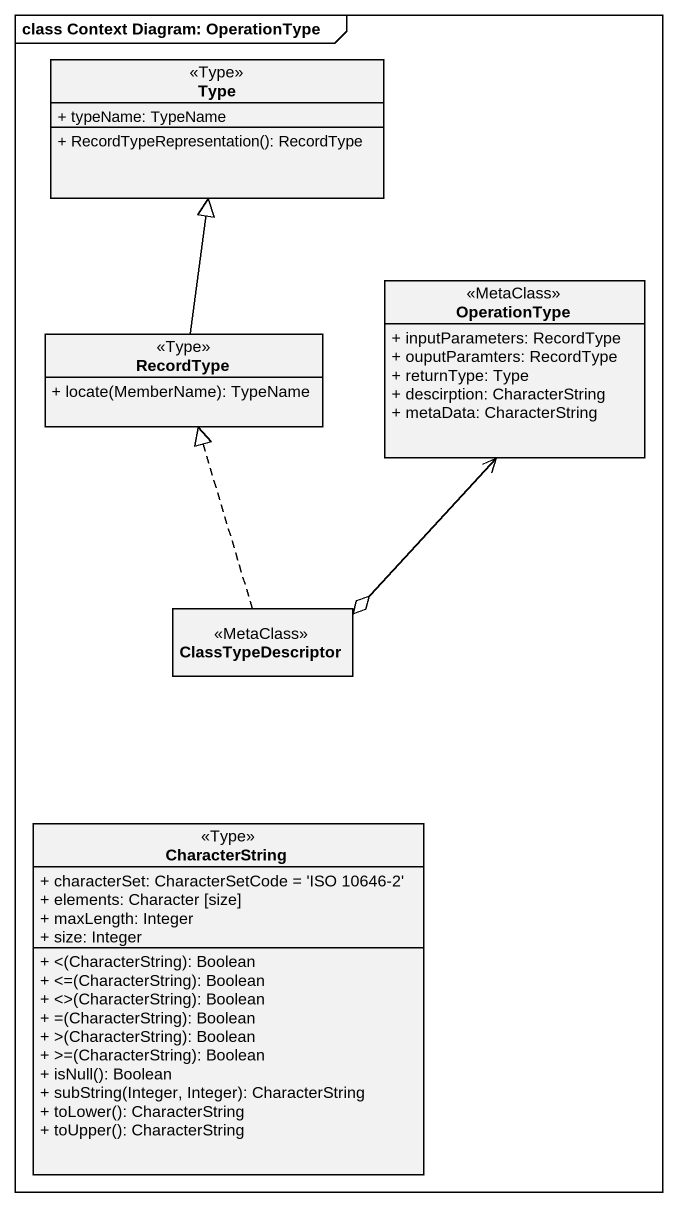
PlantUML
@startuml
mainframe class Context Diagram: OperationType
hide circle
hide empty members
skinparam classAttributeIconSize 0
class Type <<Type>> {
  + typeName: TypeName
  + RecordTypeRepresentation(): RecordType
}
class OperationType <<MetaClass>> {
  + inputParameters: RecordType
  + ouputParamters: RecordType
  + returnType: Type
  + descirption: CharacterString
  + metaData: CharacterString
}
class RecordType <<Type>> {
  + locate(MemberName): TypeName
}
class ClassTypeDescriptor <<MetaClass>>
class CharacterString <<Type>> {
  + characterSet: CharacterSetCode = 'ISO 10646-2'
  + elements: Character [size]
  + maxLength: Integer
  + size: Integer
  + <(CharacterString): Boolean
  + <=(CharacterString): Boolean
  + <>(CharacterString): Boolean
  + =(CharacterString): Boolean
  + >(CharacterString): Boolean
  + >=(CharacterString): Boolean
  + isNull(): Boolean
  + subString(Integer, Integer): CharacterString
  + toLower(): CharacterString
  + toUpper(): CharacterString
}
RecordType -up-|> Type
ClassTypeDescriptor o-up-> OperationType
ClassTypeDescriptor .up.|> RecordType
@enduml
